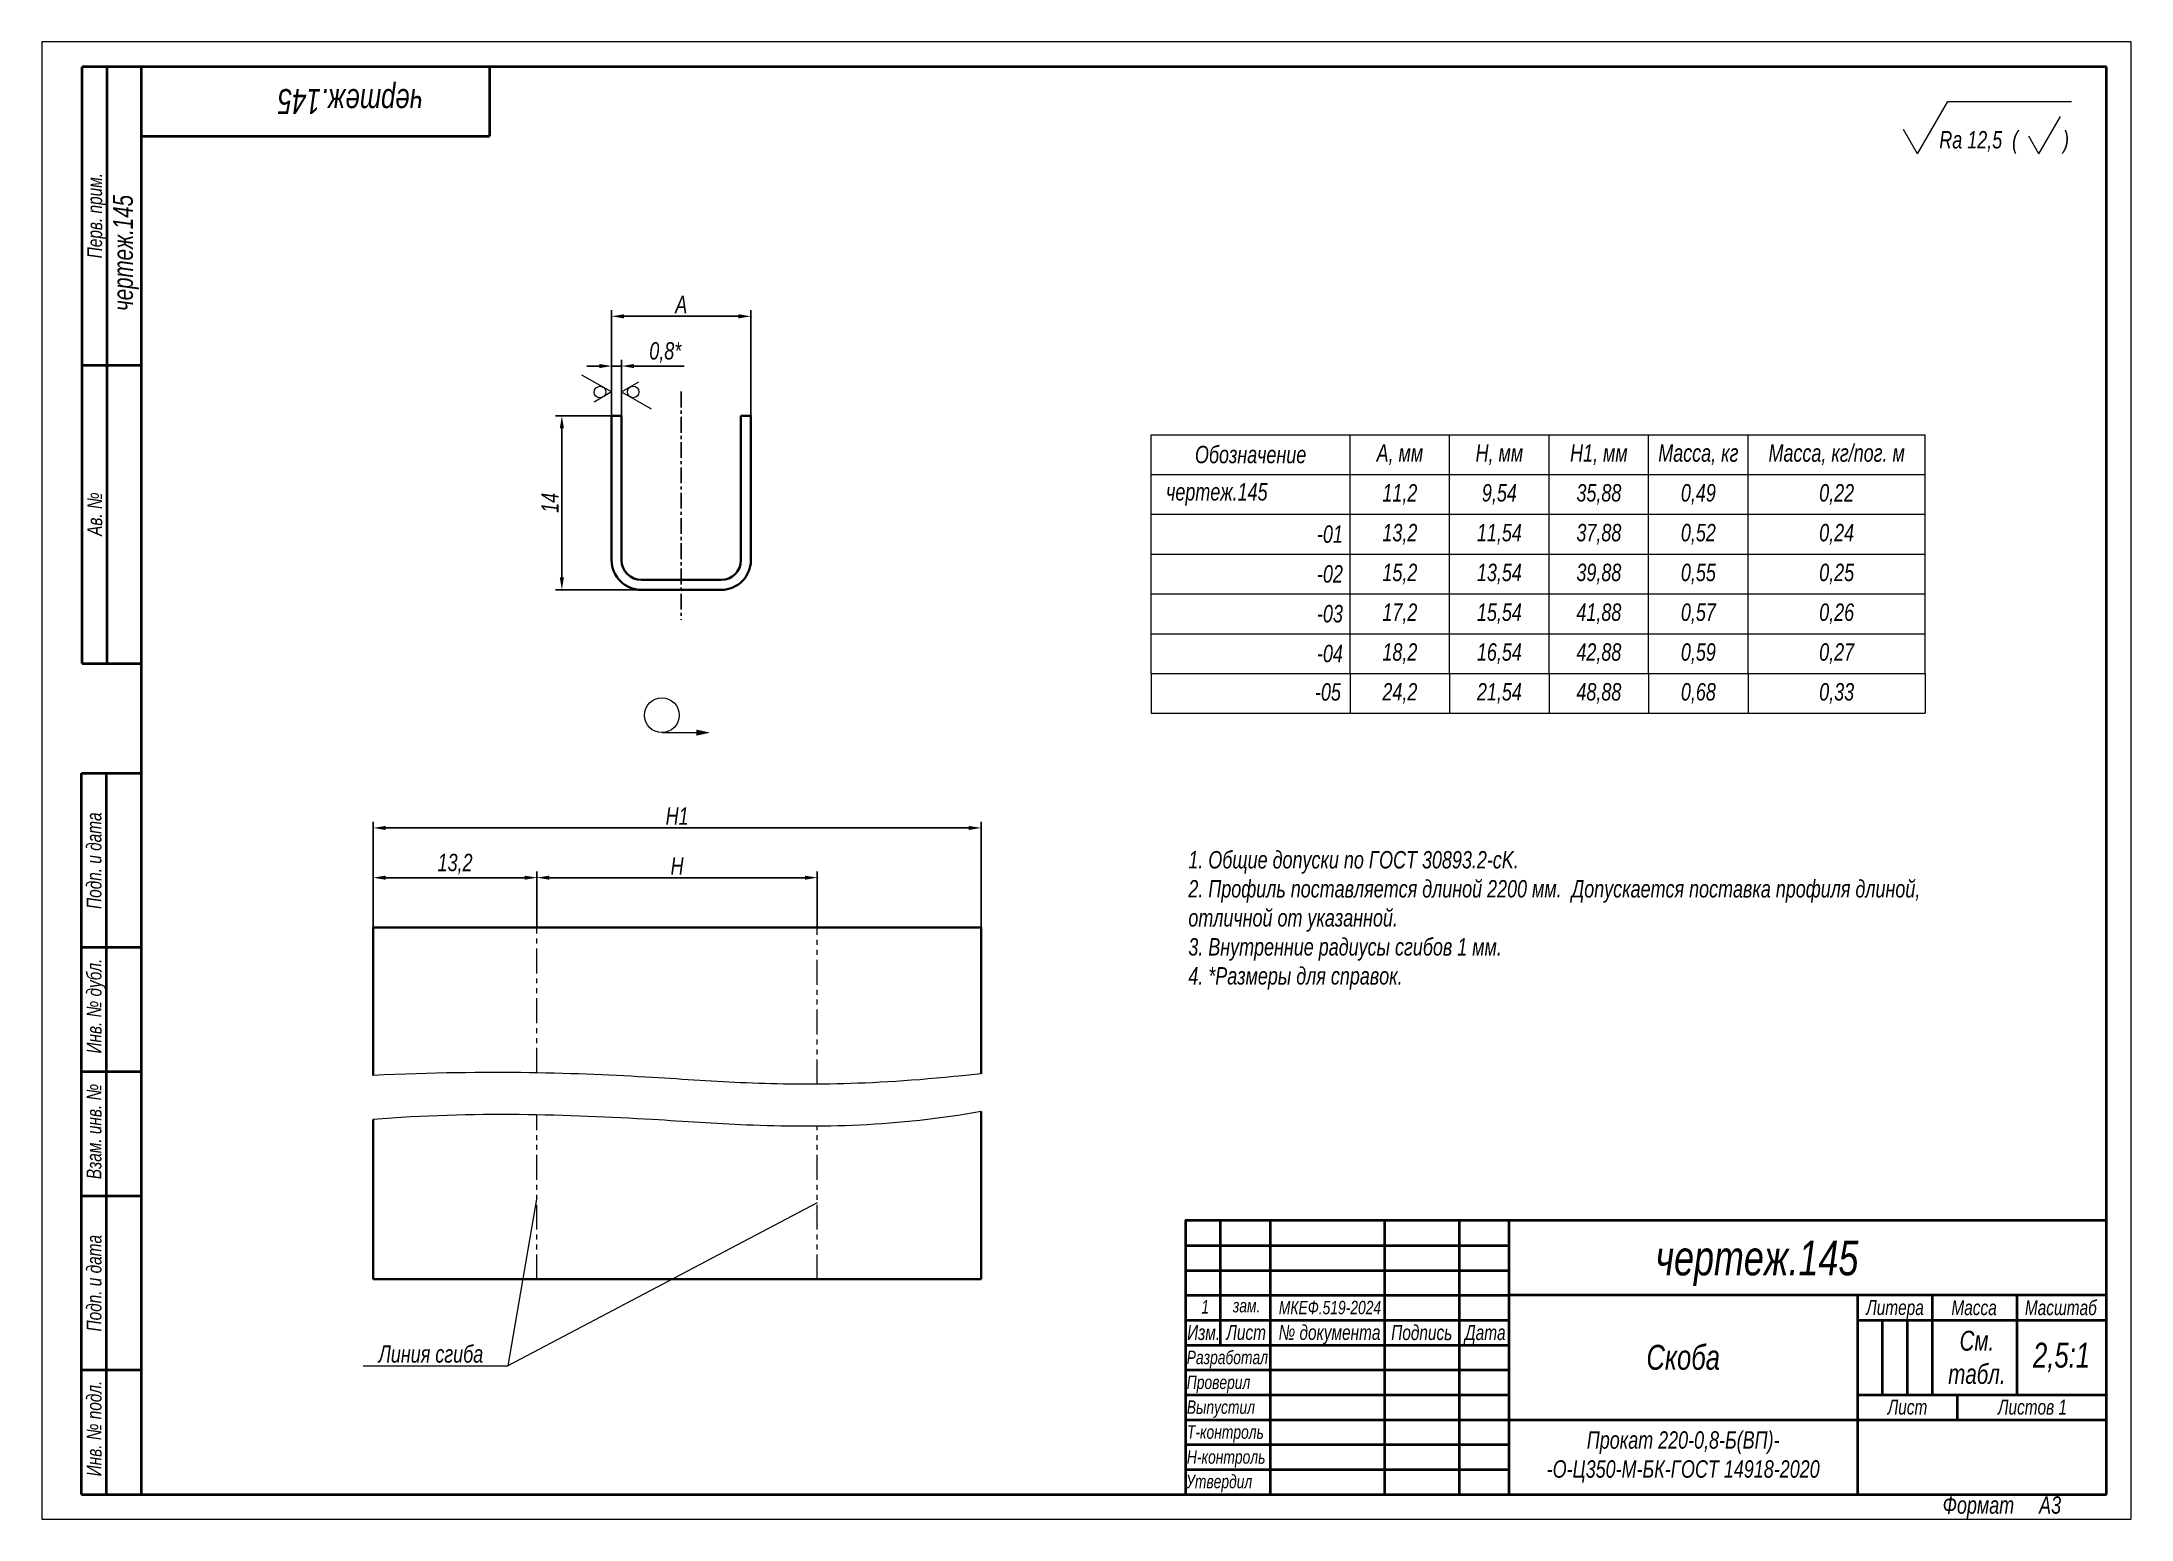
# Model space of a CAD drawing. Header units: millimetres. Extents: x 2552 to 18224, y 1060 to 2042.
# Drawn here: x 2551.9 to 2971.9, y 1060.3 to 1357.3 of the extents above; entities outside this region: 3.
import ezdxf

# ---------------------------------------------------------------- set-up
doc = ezdxf.new("R2010")
doc.units = ezdxf.units.MM
doc.linetypes.add('LT_03', pattern=[10.16, 6.35, -1.27, 1.27, -1.27])
doc.linetypes.add('LT_04', pattern=[20, 10, -2, 2, -2, 2, -2])
doc.layers.add('Layer_01', color=7, linetype='Continuous', plot=False)
for name, color, linetype, lineweight in [('Layer_02', 5, 'Continuous', 13), ('Layer_03', 1, 'Continuous', 15), ('Layer_05', 5, 'Continuous', 13), ('Layer_07', 5, 'LT_04', 15), ('Layer_08', 7, 'Continuous', 35), ('Layer_09', 6, 'Continuous', 13), ('Layer_10', 7, 'Continuous', 40)]:
    doc.layers.add(name, color=color, linetype=linetype, lineweight=lineweight)
doc.layers.add('Layer_04', color=1, linetype='LT_03')
doc.styles.add('Style_01', font='ARIALNI.TTF', dxfattribs={"width": 0.9, "height": 3.5})
doc.dimstyles.new('DimStyle_02', dxfattribs={"dimtxt": 3.5, "dimasz": 2.5, "dimexe": 1.25, "dimexo": 0, "dimtad": 1, "dimdec": 1, "dimlfac": 0.4, "dimtxsty": 'Style_01', "dimcen": 2.5, "dimazin": 3, "dimtfac": 1, "dimtdec": 1, "dimtmove": 0, "dimatfit": 3})

# ---------------------------------------------------------------- blocks, each defined once
blk = doc.blocks.new('*D4')
at = {"layer": 'Layer_01', "color": 0}
for p in [(2668.43, 1292.11), (2666.43, 1282.11), (2668.43, 1282.11)]:
    blk.add_point(p, dxfattribs=at)
at = {"layer": 'Layer_03', "color": 0, "lineweight": -2}
for p, q in [((2663.93, 1292.11), (2661.43, 1292.11)), ((2666.43, 1282.11), (2666.43, 1293.36)), ((2666.43, 1292.11), (2668.43, 1292.11)), ((2668.43, 1282.11), (2668.43, 1293.36)), ((2670.93, 1292.11), (2681.01, 1292.11))]:
    blk.add_line(p, q, dxfattribs=at)
at = {"layer": 'Layer_03', "color": 0}
for points in [[(2663.93, 1292.52), (2663.93, 1291.69), (2666.43, 1292.11)], [(2670.93, 1292.52), (2670.93, 1291.69), (2668.43, 1292.11)]]:
    blk.add_solid(points, dxfattribs=at)
at = {"layer": 'Layer_03', "color": 0, "insert": (2677.22, 1294.84), "char_height": 3.5, "attachment_point": 5, "style": 'Style_01'}
blk.add_mtext('0,8*', dxfattribs=at)
blk = doc.blocks.new('*D5')
at = {"layer": 'Layer_01', "color": 0}
for p in [(2694.43, 1302.11), (2666.43, 1282.11), (2694.43, 1282.11)]:
    blk.add_point(p, dxfattribs=at)
at = {"layer": 'Layer_03', "color": 0, "lineweight": -2}
for p, q in [((2666.43, 1282.11), (2666.43, 1303.36)), ((2668.93, 1302.11), (2691.93, 1302.11)), ((2694.43, 1282.11), (2694.43, 1303.36))]:
    blk.add_line(p, q, dxfattribs=at)
at = {"layer": 'Layer_03', "color": 0}
for points in [[(2668.93, 1302.52), (2668.93, 1301.69), (2666.43, 1302.11)], [(2691.93, 1302.52), (2691.93, 1301.69), (2694.43, 1302.11)]]:
    blk.add_solid(points, dxfattribs=at)
at = {"layer": 'Layer_03', "color": 0, "insert": (2680.43, 1304.48), "char_height": 3.5, "attachment_point": 5, "style": 'Style_01'}
blk.add_mtext('А', dxfattribs=at)
blk = doc.blocks.new('*D6')
at = {"layer": 'Layer_01', "color": 0}
for p in [(2668.43, 1282.11), (2656.43, 1247.11), (2672.43, 1247.11)]:
    blk.add_point(p, dxfattribs=at)
at = {"layer": 'Layer_03', "color": 0, "lineweight": -2}
for p, q in [((2668.43, 1282.11), (2655.18, 1282.11)), ((2656.43, 1279.61), (2656.43, 1249.61)), ((2672.43, 1247.11), (2655.18, 1247.11))]:
    blk.add_line(p, q, dxfattribs=at)
at = {"layer": 'Layer_03', "color": 0}
for points in [[(2656.01, 1279.61), (2656.84, 1279.61), (2656.43, 1282.11)], [(2656.01, 1249.61), (2656.84, 1249.61), (2656.43, 1247.11)]]:
    blk.add_solid(points, dxfattribs=at)
at = {"layer": 'Layer_03', "color": 0, "insert": (2654.04, 1264.61), "char_height": 3.5, "attachment_point": 5, "rotation": 90, "style": 'Style_01'}
blk.add_mtext('14', dxfattribs=at)
blk = doc.blocks.new('*D7')
at = {"layer": 'Layer_01', "color": 0}
for p in [(2740.71, 1199.26), (2618.5, 1179.26), (2740.71, 1179.26)]:
    blk.add_point(p, dxfattribs=at)
at = {"layer": 'Layer_03', "color": 0, "lineweight": -2}
for p, q in [((2618.5, 1179.26), (2618.5, 1200.51)), ((2621, 1199.26), (2738.21, 1199.26)), ((2740.71, 1179.26), (2740.71, 1200.51))]:
    blk.add_line(p, q, dxfattribs=at)
at = {"layer": 'Layer_03', "color": 0}
for points in [[(2621, 1199.67), (2621, 1198.84), (2618.5, 1199.26)], [(2738.21, 1199.67), (2738.21, 1198.84), (2740.71, 1199.26)]]:
    blk.add_solid(points, dxfattribs=at)
at = {"layer": 'Layer_03', "color": 0, "insert": (2679.6, 1201.64), "char_height": 3.5, "attachment_point": 5, "style": 'Style_01'}
blk.add_mtext('H1', dxfattribs=at)
blk = doc.blocks.new('*D8')
at = {"layer": 'Layer_01', "color": 0}
for p in [(2651.43, 1189.26), (2618.5, 1179.26), (2651.43, 1179.26)]:
    blk.add_point(p, dxfattribs=at)
at = {"layer": 'Layer_03', "color": 0, "lineweight": -2}
for p, q in [((2618.5, 1179.26), (2618.5, 1190.51)), ((2621, 1189.26), (2648.93, 1189.26)), ((2651.43, 1179.26), (2651.43, 1190.51))]:
    blk.add_line(p, q, dxfattribs=at)
at = {"layer": 'Layer_03', "color": 0}
for points in [[(2621, 1189.67), (2621, 1188.84), (2618.5, 1189.26)], [(2648.93, 1189.67), (2648.93, 1188.84), (2651.43, 1189.26)]]:
    blk.add_solid(points, dxfattribs=at)
at = {"layer": 'Layer_03', "color": 0, "insert": (2634.96, 1191.99), "char_height": 3.5, "attachment_point": 5, "style": 'Style_01'}
blk.add_mtext('13,2', dxfattribs=at)
blk = doc.blocks.new('*D9')
at = {"layer": 'Layer_01', "color": 0}
for p in [(2707.78, 1189.26), (2651.43, 1179.26), (2707.78, 1179.26)]:
    blk.add_point(p, dxfattribs=at)
at = {"layer": 'Layer_03', "color": 0, "lineweight": -2}
for p, q in [((2651.43, 1179.26), (2651.43, 1190.51)), ((2653.93, 1189.26), (2705.28, 1189.26)), ((2707.78, 1179.26), (2707.78, 1190.51))]:
    blk.add_line(p, q, dxfattribs=at)
at = {"layer": 'Layer_03', "color": 0}
for points in [[(2653.93, 1189.67), (2653.93, 1188.84), (2651.43, 1189.26)], [(2705.28, 1189.67), (2705.28, 1188.84), (2707.78, 1189.26)]]:
    blk.add_solid(points, dxfattribs=at)
at = {"layer": 'Layer_03', "color": 0, "insert": (2679.6, 1191.63), "char_height": 3.5, "attachment_point": 5, "style": 'Style_01'}
blk.add_mtext('H', dxfattribs=at)

msp = doc.modelspace()

# ---------------------------------------------------------------- linework, layer by layer
at = {"layer": 'Layer_04', "ltscale": 0.5}
msp.add_line((2680.43, 1286.96), (2680.43, 1241.06), dxfattribs=at)
at = {"layer": 'Layer_07', "ltscale": 0.5}
for p, q in [((2651.43, 1150.02), (2651.43, 1179.26)), ((2707.78, 1147.74), (2707.78, 1179.26)), ((2651.43, 1108.52), (2651.43, 1141.57)), ((2707.78, 1108.52), (2707.78, 1139.28))]:
    msp.add_line(p, q, dxfattribs=at)
at = {"layer": 'Layer_08', "lineweight": 13, "ltscale": 0.303109}
msp.add_line((2928.96, 1334.79), (2935.02, 1345.29), dxfattribs=at)
at = {"layer": 'Layer_08', "lineweight": 13}
msp.add_line((2935.02, 1345.29), (2959.89, 1345.29), dxfattribs=at)
at = {"layer": 'Layer_08', "lineweight": 13, "ltscale": 0.216506}
msp.add_line((2953.32, 1334.79), (2957.65, 1342.29), dxfattribs=at)
at = {"layer": 'Layer_08', "lineweight": 13, "ltscale": 0.141451}
msp.add_line((2928.96, 1334.79), (2926.13, 1339.69), dxfattribs=at)
at = {"layer": 'Layer_08', "lineweight": 13, "ltscale": 0.101036}
msp.add_line((2953.32, 1334.79), (2951.3, 1338.29), dxfattribs=at)
at = {"layer": 'Layer_08'}
for p, q in [((2666.43, 1282.11), (2668.43, 1282.11)), ((2666.43, 1253.11), (2666.43, 1282.11)), ((2668.43, 1253.11), (2668.43, 1282.11)), ((2692.43, 1282.11), (2692.43, 1253.11)), ((2692.43, 1282.11), (2694.43, 1282.11)), ((2694.43, 1282.11), (2694.43, 1253.11)), ((2688.43, 1249.11), (2672.43, 1249.11)), ((2688.43, 1247.11), (2672.43, 1247.11)), ((2618.5, 1149.51), (2618.5, 1179.26)), ((2618.5, 1179.26), (2740.71, 1179.26)), ((2740.71, 1149.84), (2740.71, 1179.26)), ((2618.5, 1108.52), (2618.5, 1140.65)), ((2740.71, 1108.52), (2740.71, 1142.27)), ((2618.5, 1108.52), (2740.71, 1108.52))]:
    msp.add_line(p, q, dxfattribs=at)
for centre, radius, start, end in [((2672.43, 1253.11), 6, 180, 270), ((2672.43, 1253.11), 4, 180, 270), ((2688.43, 1253.11), 4, 270, 0), ((2688.43, 1253.11), 6, 270, 0)]:
    msp.add_arc(centre, radius, start, end, dxfattribs=at)
at = {"layer": 'Layer_09'}
for p, q in [((2551.89, 1357.29), (2551.89, 1060.29)), ((2971.89, 1357.29), (2551.89, 1357.29)), ((2971.89, 1060.29), (2971.89, 1357.29)), ((2666.43, 1286.9), (2660.46, 1290.25)), ((2666.43, 1286.9), (2662.94, 1284.83)), ((2668.43, 1286.9), (2671.93, 1288.94)), ((2668.43, 1286.9), (2674.39, 1283.48)), ((2774.88, 1230.3), (2774.88, 1278.3)), ((2774.88, 1278.3), (2930.48, 1278.3)), ((2814.88, 1230.3), (2814.88, 1278.3)), ((2834.88, 1230.3), (2834.88, 1278.3)), ((2854.88, 1230.3), (2854.88, 1278.3)), ((2874.88, 1230.3), (2874.88, 1278.3)), ((2894.88, 1230.3), (2894.88, 1278.3)), ((2930.48, 1230.3), (2930.48, 1278.3)), ((2774.88, 1270.3), (2930.48, 1270.3)), ((2774.88, 1262.3), (2930.48, 1262.3)), ((2774.88, 1254.3), (2930.48, 1254.3)), ((2774.88, 1246.3), (2930.48, 1246.3)), ((2774.88, 1238.3), (2930.48, 1238.3)), ((2774.88, 1230.3), (2930.48, 1230.3)), ((2774.88, 1230.3), (2774.88, 1222.3)), ((2814.88, 1230.3), (2814.88, 1222.3)), ((2834.88, 1230.3), (2834.88, 1222.3)), ((2854.88, 1230.3), (2854.88, 1222.3)), ((2874.88, 1230.3), (2874.88, 1222.3)), ((2894.88, 1230.3), (2894.88, 1222.3)), ((2930.48, 1230.3), (2930.48, 1222.3)), ((2774.88, 1222.3), (2930.48, 1222.3)), ((2676.53, 1218.42), (2683.43, 1218.41)), ((2651.43, 1125.05), (2645.55, 1091.14)), ((2707.78, 1123.9), (2645.55, 1091.14)), ((2616.48, 1091.14), (2645.55, 1091.14)), ((2551.89, 1060.29), (2971.89, 1060.29))]:
    msp.add_line(p, q, dxfattribs=at)
for centre, radius in [((2664.09, 1286.87), 1.17), ((2670.76, 1286.91), 1.17), ((2676.53, 1221.92), 3.51)]:
    msp.add_circle(centre, radius, dxfattribs=at)
for points, knots in [([(2740.71, 1149.84), (2720.74, 1147.59), (2699.54, 1147.38), (2666.96, 1149.71), (2642.29, 1150.61), (2618.5, 1149.51)], [12.298695, 12.298695, 12.298695, 12.298695, 30.426269, 39.326764, 60.095405, 60.095405, 60.095405, 60.095405]), ([(2740.71, 1142.27), (2724.12, 1139.18), (2701, 1138.82), (2665.43, 1141.36), (2638.56, 1142.29), (2618.5, 1140.65)], [10.155894, 10.155894, 10.155894, 10.155894, 30.426269, 39.326764, 62.32668, 62.32668, 62.32668, 62.32668])]:
    msp.add_open_spline(points, degree=3, knots=knots, dxfattribs=at)
msp.add_solid([(2683.43, 1217.8), (2686.25, 1218.41), (2683.43, 1219.03)], dxfattribs=at)
at = {"layer": 'Layer_10', "linetype": 'Continuous'}
for p, q in [((2966.89, 1352.29), (2560.01, 1352.29)), ((2560.01, 1232.29), (2560.01, 1352.29)), ((2565.01, 1232.29), (2565.01, 1352.29)), ((2571.89, 1352.29), (2571.89, 1065.29)), ((2641.89, 1352.29), (2641.89, 1338.29)), ((2966.89, 1065.29), (2966.89, 1352.29)), ((2571.89, 1338.29), (2641.89, 1338.29)), ((2560.01, 1292.29), (2571.89, 1292.29)), ((2560.01, 1232.29), (2571.89, 1232.29)), ((2559.89, 1065.29), (2559.89, 1210.29)), ((2559.89, 1210.29), (2571.89, 1210.29)), ((2564.89, 1065.29), (2564.89, 1210.29)), ((2559.89, 1175.29), (2571.89, 1175.29)), ((2559.89, 1150.29), (2571.89, 1150.29)), ((2559.89, 1125.29), (2571.89, 1125.29)), ((2781.76, 1115.33), (2846.81, 1115.33)), ((2781.76, 1110.32), (2846.81, 1110.32)), ((2781.76, 1105.32), (2846.81, 1105.32)), ((2921.86, 1100.32), (2921.86, 1085.31)), ((2926.86, 1100.32), (2926.86, 1085.31)), ((2559.89, 1090.29), (2571.89, 1090.29)), ((2781.76, 1090.31), (2846.81, 1090.31)), ((2781.76, 1085.31), (2846.81, 1085.31)), ((2781.76, 1080.3), (2846.81, 1080.3)), ((2781.76, 1075.3), (2846.81, 1075.3)), ((2781.76, 1070.3), (2846.81, 1070.3)), ((2559.89, 1065.29), (2571.89, 1065.29)), ((2571.89, 1065.29), (2966.89, 1065.29))]:
    msp.add_line(p, q, dxfattribs=at)
for points in [[(2966.89, 1120.33), (2781.76, 1120.33), (2781.76, 1065.29)], [(2788.77, 1120.33), (2788.77, 1095.31)], [(2798.78, 1120.33), (2798.78, 1065.29)], [(2821.79, 1120.33), (2821.79, 1065.29)], [(2836.8, 1120.33), (2836.8, 1065.29)], [(2846.81, 1120.33), (2846.81, 1065.29)], [(2966.89, 1105.32), (2846.81, 1105.32)], [(2916.85, 1105.32), (2916.85, 1065.29)], [(2931.86, 1105.32), (2931.86, 1085.31)], [(2948.88, 1105.32), (2948.88, 1085.31)], [(2948.88, 1105.32), (2948.88, 1085.31)], [(2781.76, 1100.32), (2846.81, 1100.32)], [(2916.85, 1100.32), (2966.89, 1100.32)], [(2781.76, 1095.31), (2846.81, 1095.31)], [(2916.85, 1085.31), (2966.89, 1085.31)], [(2936.87, 1085.31), (2936.87, 1080.3)], [(2846.81, 1080.3), (2966.89, 1080.3)]]:
    msp.add_lwpolyline(points, dxfattribs=at)

# ---------------------------------------------------------------- texts
at = {"layer": 'Layer_02', "char_height": 3.5, "style": 'Style_01'}
for s, insert, width, attachment_point in [('Обозначение', (2794.88, 1274.3), 40, 5), ('А, мм', (2824.88, 1274.3), 20, 5), ('Н, мм', (2844.88, 1274.3), 20, 5), ('H1, мм', (2864.88, 1274.3), 20, 5), ('Масса, кг', (2884.88, 1274.3), 20, 5), ('Масса, кг/пог. м', (2912.68, 1274.3), 35.6082, 5), ('   чертеж.145', (2774.88, 1266.3), 40, 4), ('11,2', (2824.88, 1266.3), 20, 5), ('9,54', (2844.88, 1266.3), 20, 5), ('35,88', (2864.88, 1266.3), 20, 5), ('0,49', (2884.88, 1266.3), 20, 5), ('0,22', (2912.68, 1266.3), 35.6082, 5), ('-01', (2810.82, 1258.3), 40, 5), ('13,2', (2824.88, 1258.3), 20, 5), ('11,54', (2844.88, 1258.3), 20, 5), ('37,88', (2864.88, 1258.3), 20, 5), ('0,52', (2884.88, 1258.3), 20, 5), ('0,24', (2912.68, 1258.3), 35.6082, 5), ('-02', (2810.82, 1250.3), 40, 5), ('15,2', (2824.88, 1250.3), 20, 5), ('13,54', (2844.88, 1250.3), 20, 5), ('39,88', (2864.88, 1250.3), 20, 5), ('0,55', (2884.88, 1250.3), 20, 5), ('0,25', (2912.68, 1250.3), 35.6082, 5), ('-03', (2810.82, 1242.3), 40, 5), ('17,2', (2824.88, 1242.3), 20, 5), ('15,54', (2844.88, 1242.3), 20, 5), ('41,88', (2864.88, 1242.3), 20, 5), ('0,57', (2884.88, 1242.3), 20, 5), ('0,26', (2912.68, 1242.3), 35.6082, 5), ('-04', (2810.82, 1234.3), 40, 5), ('18,2', (2824.88, 1234.3), 20, 5), ('16,54', (2844.88, 1234.3), 20, 5), ('42,88', (2864.88, 1234.3), 20, 5), ('0,59', (2884.88, 1234.3), 20, 5), ('0,27', (2912.68, 1234.3), 35.6082, 5), ('24,2', (2824.88, 1226.3), 20, 5), ('21,54', (2844.88, 1226.3), 20, 5), ('48,88', (2864.88, 1226.3), 20, 5), ('0,68', (2884.88, 1226.3), 20, 5), ('0,33', (2912.68, 1226.3), 35.6082, 5)]:
    msp.add_mtext(s, dxfattribs=dict(at, insert=insert, width=width, attachment_point=attachment_point))
at = {"layer": 'Layer_02', "insert": (2810.42, 1226.58), "char_height": 3.5, "attachment_point": 5, "style": 'Style_01'}
msp.add_mtext('-05', dxfattribs=at)
at = {"layer": 'Layer_03', "width": 37, "attachment_point": 5, "style": 'Style_01'}
for insert, char_height in [((17332.19, 2042.01), 3.5), ((18224.28, 2042.13), 3.5), ((17783.64, 2040.63), 6)]:
    msp.add_mtext('{\\fCalibri|b0|i0|c204;\\c0;^J', dxfattribs=dict(at, insert=insert, char_height=char_height))
at = {"layer": 'Layer_05', "linetype": 'Continuous', "style": 'Style_01', "width": 0.9}
msp.add_text('чертеж.145', height=5, rotation=180, dxfattribs=at).set_placement((2628.5, 1347.79))
for s, height, p in [('Rа 12,5  (         )', 3.5, (2933.31, 1335.85)), ('чертеж.145', 7, (2876.26, 1109.32)), ('Изм.', 3, (2782.12, 1096.32)), ('Лист', 3, (2790, 1096.33)), ('№ документа', 3, (2800.49, 1096.34)), ('Подпись', 3, (2823.14, 1096.31)), ('Дата', 3, (2837.94, 1096.31)), ('Разработал', 2.7, (2782.03, 1091.47)), ('Проверил', 2.7, (2782.04, 1086.47)), ('Выпустил', 2.7, (2782.05, 1081.48)), ('Т-контроль', 2.7, (2782.07, 1076.47)), ('Н-контроль', 2.7, (2782.07, 1071.46)), ('Утвердил', 2.7, (2781.9, 1066.52))]:
    msp.add_text(s, height=height, dxfattribs=at).set_placement(p)
at = {"layer": 'Layer_05', "linetype": 'Continuous', "lineweight": 25, "style": 'Style_01', "width": 0.9}
for s, height, p in [('Перв. прим.', 3, (2564.01, 1313.77)), ('чертеж.145', 4, (2570.2, 1303.19)), ('Ав. №', 3, (2564.01, 1257.96)), ('Подп. и дата', 3, (2563.88, 1182.97)), ('Инв. № дубл.', 3, (2563.89, 1153.91)), ('Взам. инв. №', 3, (2563.88, 1128.65)), ('Подп. и дата', 3, (2563.89, 1098.03)), ('Инв. № подл.', 3, (2563.89, 1068.92))]:
    msp.add_text(s, height=height, rotation=90, dxfattribs=at).set_placement(p)
for s, p in [('Литера', (2918.62, 1101.35)), ('Масса', (2935.75, 1101.32)), ('Масштаб', (2950.52, 1101.32)), ('Лист ', (2922.94, 1081.34)), ('Листов 1', (2945.1, 1081.33))]:
    msp.add_text(s, height=3, dxfattribs=at).set_placement(p)
at = {"layer": 'Layer_05', "ltscale": 0.04, "style": 'Style_01', "width": 0.9}
msp.add_text('Линия сгиба', height=3.5, dxfattribs=at).set_placement((2619.59, 1091.77))
at = {"layer": 'Layer_05', "insert": (2782.36, 1194.61), "char_height": 3.5, "attachment_point": 1, "style": 'Style_01'}
msp.add_mtext_dynamic_manual_height_columns('1. Общие допуски по ГОСТ 30893.2-сK.\\P\\pxb0.25,ql;2. Профиль поставляется длиной 2200 мм.  Допускается поставка профиля длиной, отличной от указанной.\\P3. Внутренние радиусы сгибов 1 мм.\\P4. *Размеры для справок.', width=149.6144, gutter_width=70, heights=[66.33], dxfattribs=at)
at = {"layer": 'Layer_05', "char_height": 2.7, "attachment_point": 1, "style": 'Style_01'}
for s, insert, width in [('1', (2784.98, 1104.33), 7.0047), ('зам.', (2791.31, 1104.58), 21.4145), ('МКЕФ.519-2024', (2800.55, 1104.19), 23.0153)]:
    msp.add_mtext(s, dxfattribs=dict(at, insert=insert, width=width))
at = {"layer": 'Layer_05', "linetype": 'Continuous', "attachment_point": 5, "style": 'Style_01'}
for s, insert, char_height, width in [('См.\\Pтабл.', (2940.87, 1092.81), 4, 18.012), ('Скоба', (2881.83, 1092.81), 5, 70.0467), ('2,5:1', (2957.88, 1092.81), 5, 18.012), ('Прокат 220-0,8-Б(ВП)-\\P-О-Ц350-М-БК-ГОСТ 14918-2020', (2881.83, 1072.8), 3.5, 70.0467)]:
    msp.add_mtext(s, dxfattribs=dict(at, insert=insert, char_height=char_height, width=width))
at = {"layer": 'Layer_05', "linetype": 'Continuous', "lineweight": 25, "insert": (2933.99, 1064.89), "char_height": 3.5, "width": 32.9515, "attachment_point": 1, "style": 'Style_01'}
msp.add_mtext('Формат     А3', dxfattribs=at)

# ---------------------------------------------------------------- dimensions: what is measured, and where the dimension line sits
at = {"layer": 'Layer_03'}
for base, p1, p2, text, picture, middle in [((2694.43, 1302.11), (2666.43, 1282.11), (2694.43, 1282.11), 'А', '*D5', (2680.43, 1304.48)), ((2668.43, 1292.11), (2666.43, 1282.11), (2668.43, 1282.11), '<>*', '*D4', (2677.22, 1294.84)), ((2740.71, 1199.26), (2618.5, 1179.26), (2740.71, 1179.26), 'H1', '*D7', (2679.6, 1201.64)), ((2707.78, 1189.26), (2651.43, 1179.26), (2707.78, 1179.26), 'H', '*D9', (2679.6, 1191.63))]:
    dim = msp.add_linear_dim(base=base, p1=p1, p2=p2, text=text, dimstyle='DimStyle_02', dxfattribs=at)
    dim.commit()
    dim.dimension.update_dxf_attribs({"geometry": picture, "text_midpoint": middle})
dim = msp.add_linear_dim(base=(2656.43, 1247.11), p1=(2668.43, 1282.11), p2=(2672.43, 1247.11), angle=90, dimstyle='DimStyle_02', dxfattribs=at)
dim.commit()
dim.dimension.update_dxf_attribs({"geometry": '*D6', "text_midpoint": (2654.04, 1264.61)})
dim = msp.add_linear_dim(base=(2651.43, 1189.26), p1=(2618.5, 1179.26), p2=(2651.43, 1179.26), dimstyle='DimStyle_02', dxfattribs=at)
dim.commit()
dim.dimension.update_dxf_attribs({"geometry": '*D8', "text_midpoint": (2634.96, 1191.99)})

doc.saveas('drawing.dxf')
